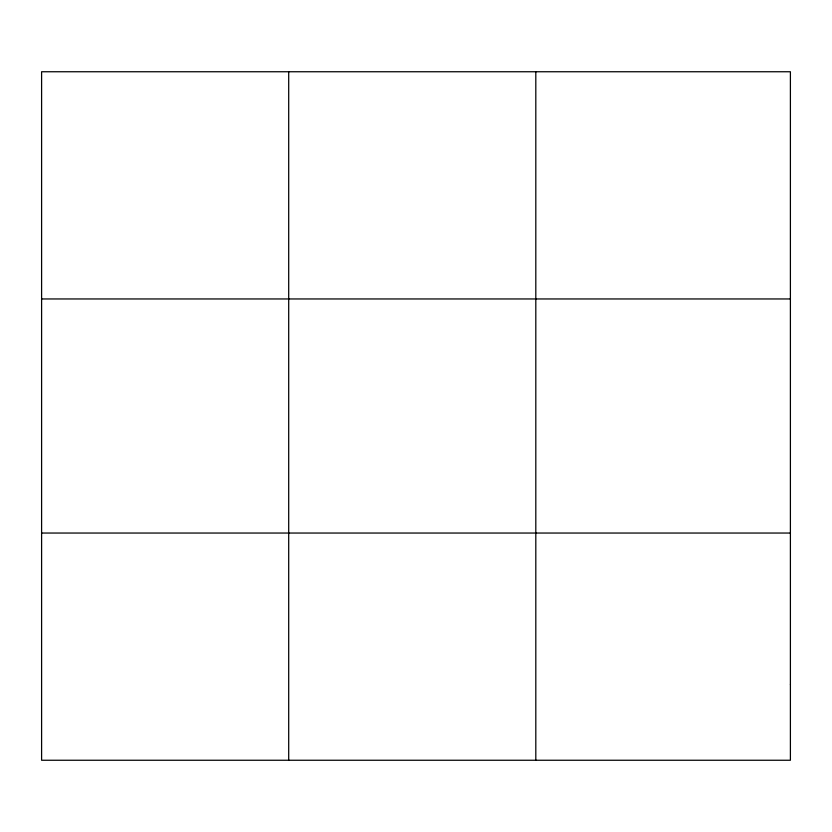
<?xml version="1.0" encoding="UTF-8"?>
<svg xmlns="http://www.w3.org/2000/svg" width="832" height="832" viewBox="0 0 832 832"><rect width="100%" height="100%" fill="white"/><g stroke="black" fill="none" stroke-linecap="round" stroke-linejoin="round"><path stroke-width="1.25" d="M288.704 71.75L288.704 760.25M535.808 71.75L535.808 760.25M41.6 298.958L790.4 298.958M41.6 533.042L790.4 533.042M790.4 684.507L790.4 760.25L41.6 760.25L41.6 71.75L790.4 71.75L790.4 684.507"/></g></svg>
